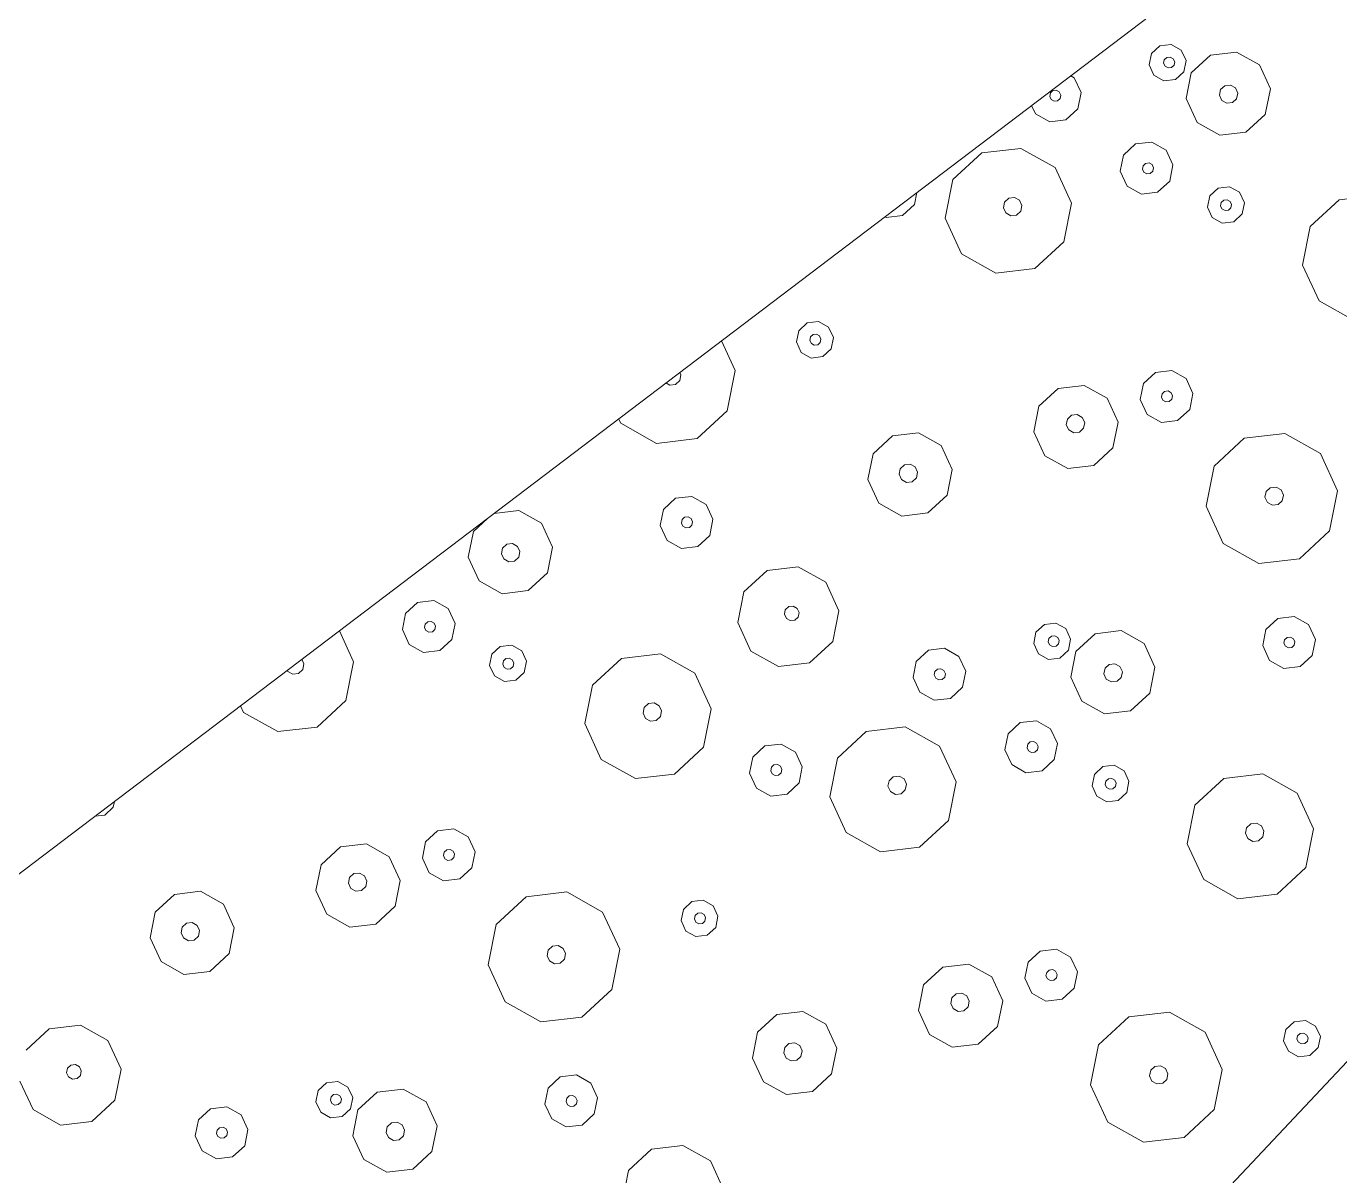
# Model space of a CAD drawing. Header units: metres. Extents: x -2858 to 512, y -1995 to 1252.
# Drawn here: x -941.054 to -937.09, y -906.13 to -902.661 of the extents above; entities that cross this region are included whole.
import ezdxf

# ---------------------------------------------------------------- set-up
doc = ezdxf.new("R2010")
doc.units = ezdxf.units.M
doc.layers.add('Calque commun', color=7, linetype='Continuous')

# ---------------------------------------------------------------- blocks, each defined once
blk = doc.blocks.new('pattern')
at = {"layer": 'Calque commun', "color": 54, "linetype": 'Continuous', "lineweight": 9}
for p, q in [((92.0472, 105.6089), (92.0609, 105.6406)), ((92.0609, 105.6406), (92.0907, 105.6582)), ((92.0907, 105.6582), (92.1252, 105.6549)), ((92.1252, 105.6549), (92.1511, 105.632)), ((92.1511, 105.632), (92.1587, 105.5983)), ((92.0547, 105.5751), (92.0472, 105.6089)), ((92.0849, 105.606), (92.0891, 105.6156)), ((92.0872, 105.5959), (92.0849, 105.606)), ((92.095, 105.589), (92.0872, 105.5959)), ((92.0891, 105.6156), (92.098, 105.6208)), ((92.1053, 105.588), (92.095, 105.589)), ((92.098, 105.6208), (92.1084, 105.6199)), ((92.1143, 105.5933), (92.1053, 105.588)), ((92.1084, 105.6199), (92.1161, 105.613)), ((92.1184, 105.6028), (92.1143, 105.5933)), ((92.1161, 105.613), (92.1184, 105.6028)), ((92.1587, 105.5983), (92.1449, 105.5665)), ((92.0806, 105.5522), (92.0547, 105.5751)), ((92.1151, 105.5489), (92.0806, 105.5522)), ((92.1449, 105.5665), (92.1151, 105.5489)), ((92.3326, 105.4863), (92.4391, 105.5491)), ((92.4391, 105.5491), (92.5621, 105.5374)), ((92.5621, 105.5374), (92.6548, 105.4556)), ((92.2835, 105.3729), (92.3326, 105.4863)), ((92.6548, 105.4556), (92.6817, 105.335)), ((92.3103, 105.2522), (92.2835, 105.3729)), ((92.4447, 105.3572), (92.4516, 105.373)), ((92.4484, 105.3403), (92.4447, 105.3572)), ((92.4516, 105.373), (92.4665, 105.3818)), ((92.4665, 105.3818), (92.4837, 105.3802)), ((92.4837, 105.3802), (92.4967, 105.3687)), ((92.5004, 105.3518), (92.4936, 105.336)), ((92.4967, 105.3687), (92.5004, 105.3518)), ((92.4614, 105.3288), (92.4484, 105.3403)), ((92.4787, 105.3272), (92.4614, 105.3288)), ((92.4936, 105.336), (92.4787, 105.3272)), ((92.6817, 105.335), (92.6325, 105.2215)), ((91.6082, 105.2076), (91.7103, 105.268)), ((91.7103, 105.268), (91.8285, 105.2567)), ((91.8285, 105.2567), (91.9174, 105.1782)), ((92.403, 105.1704), (92.3103, 105.2522)), ((91.561, 105.0988), (91.6082, 105.2076)), ((92.6325, 105.2215), (92.5261, 105.1587)), ((91.9174, 105.1782), (91.9432, 105.0624)), ((92.5261, 105.1587), (92.403, 105.1704)), ((91.5868, 104.983), (91.561, 105.0988)), ((91.7062, 105.0846), (91.7131, 105.1004)), ((91.71, 105.0677), (91.7062, 105.0846)), ((91.7131, 105.1004), (91.728, 105.1092)), ((91.728, 105.1092), (91.7453, 105.1076)), ((91.7453, 105.1076), (91.7582, 105.0962)), ((91.762, 105.0793), (91.7551, 105.0634)), ((91.7582, 105.0962), (91.762, 105.0793)), ((91.723, 105.0562), (91.71, 105.0677)), ((91.7402, 105.0546), (91.723, 105.0562)), ((91.7551, 105.0634), (91.7402, 105.0546)), ((91.9432, 105.0624), (91.896, 104.9535)), ((91.6757, 104.9044), (91.5868, 104.983)), ((92.3854, 104.9194), (92.405, 104.9647)), ((92.405, 104.9647), (92.4476, 104.9899)), ((92.4476, 104.9899), (92.4968, 104.9852)), ((92.4968, 104.9852), (92.5339, 104.9525)), ((91.896, 104.9535), (91.7938, 104.8932)), ((92.3961, 104.8711), (92.3854, 104.9194)), ((92.4476, 104.9142), (92.4517, 104.9238)), ((92.4517, 104.9238), (92.4606, 104.9291)), ((92.4606, 104.9291), (92.471, 104.9281)), ((92.471, 104.9281), (92.4788, 104.9212)), ((92.4788, 104.9212), (92.481, 104.9111)), ((92.5339, 104.9525), (92.5446, 104.9042)), ((91.7938, 104.8932), (91.6757, 104.9044)), ((92.4498, 104.9041), (92.4476, 104.9142)), ((92.4576, 104.8972), (92.4498, 104.9041)), ((92.4679, 104.8963), (92.4576, 104.8972)), ((92.4769, 104.9015), (92.4679, 104.8963)), ((92.481, 104.9111), (92.4769, 104.9015)), ((92.5446, 104.9042), (92.525, 104.8588)), ((92.6201, 104.8544), (92.6882, 104.8946)), ((92.6882, 104.8946), (92.767, 104.8871)), ((92.767, 104.8871), (92.8263, 104.8347)), ((91.1785, 104.8303), (91.2211, 104.8554)), ((91.2211, 104.8554), (91.2703, 104.8507)), ((91.2703, 104.8507), (91.3074, 104.818)), ((92.4332, 104.8384), (92.3961, 104.8711)), ((92.4824, 104.8337), (92.4332, 104.8384)), ((92.525, 104.8588), (92.4824, 104.8337)), ((92.5886, 104.7818), (92.6201, 104.8544)), ((91.1588, 104.7849), (91.1785, 104.8303)), ((91.3074, 104.818), (91.3181, 104.7698)), ((92.8263, 104.8347), (92.8435, 104.7575)), ((91.1696, 104.7367), (91.1588, 104.7849)), ((91.221, 104.7798), (91.2252, 104.7893)), ((91.2233, 104.7697), (91.221, 104.7798)), ((91.2311, 104.7628), (91.2233, 104.7697)), ((91.2252, 104.7893), (91.2341, 104.7946)), ((91.2414, 104.7618), (91.2311, 104.7628)), ((91.2341, 104.7946), (91.2444, 104.7936)), ((91.2504, 104.7671), (91.2414, 104.7618)), ((91.2444, 104.7936), (91.2522, 104.7867)), ((91.2545, 104.7766), (91.2504, 104.7671)), ((91.2522, 104.7867), (91.2545, 104.7766)), ((91.3181, 104.7698), (91.2985, 104.7244)), ((92.6058, 104.7046), (92.5886, 104.7818)), ((92.6816, 104.7644), (92.6885, 104.7803)), ((92.6854, 104.7475), (92.6816, 104.7644)), ((92.6885, 104.7803), (92.7034, 104.7891)), ((92.7034, 104.7891), (92.7206, 104.7875)), ((92.7206, 104.7875), (92.7336, 104.776)), ((92.7374, 104.7591), (92.7305, 104.7432)), ((92.7336, 104.776), (92.7374, 104.7591)), ((92.8435, 104.7575), (92.812, 104.6849)), ((91.2067, 104.7039), (91.1696, 104.7367)), ((91.2985, 104.7244), (91.2559, 104.6992)), ((92.6983, 104.7361), (92.6854, 104.7475)), ((92.7156, 104.7344), (92.6983, 104.7361)), ((92.7305, 104.7432), (92.7156, 104.7344)), ((91.2559, 104.6992), (91.2067, 104.7039)), ((91.8591, 104.665), (91.8728, 104.6967)), ((91.8728, 104.6967), (91.9026, 104.7143)), ((91.9026, 104.7143), (91.9371, 104.711)), ((91.9026, 104.6717), (91.9116, 104.677)), ((91.9116, 104.677), (91.9219, 104.676)), ((91.9371, 104.711), (91.963, 104.6881)), ((91.963, 104.6881), (91.9706, 104.6543)), ((92.6651, 104.6522), (92.6058, 104.7046)), ((92.812, 104.6849), (92.7439, 104.6447)), ((90.7995, 104.5811), (90.9059, 104.6439)), ((90.9059, 104.6439), (91.029, 104.6322)), ((91.8666, 104.6312), (91.8591, 104.665)), ((91.8985, 104.6622), (91.9026, 104.6717)), ((91.9008, 104.6521), (91.8985, 104.6622)), ((91.9085, 104.6452), (91.9008, 104.6521)), ((91.9189, 104.6442), (91.9085, 104.6452)), ((91.9278, 104.6495), (91.9189, 104.6442)), ((91.9219, 104.676), (91.9297, 104.6692)), ((91.9319, 104.659), (91.9278, 104.6495)), ((91.9297, 104.6692), (91.9319, 104.659)), ((91.9706, 104.6543), (91.9568, 104.6226)), ((92.7439, 104.6447), (92.6651, 104.6522)), ((91.029, 104.6322), (91.1216, 104.5504)), ((91.8925, 104.6083), (91.8666, 104.6312)), ((91.927, 104.605), (91.8925, 104.6083)), ((91.9568, 104.6226), (91.927, 104.605)), ((93.0607, 104.5768), (93.1288, 104.617)), ((93.1288, 104.617), (93.2075, 104.6095)), ((93.2075, 104.6095), (93.2668, 104.5572)), ((93.5685, 104.5193), (93.6063, 104.6064)), ((90.7503, 104.4677), (90.7995, 104.5811)), ((91.5641, 104.5257), (91.6322, 104.5659)), ((91.6322, 104.5659), (91.711, 104.5584)), ((91.711, 104.5584), (91.7703, 104.506)), ((93.0292, 104.5042), (93.0607, 104.5768)), ((91.1216, 104.5504), (91.1485, 104.4298)), ((91.5326, 104.4531), (91.5641, 104.5257)), ((93.2668, 104.5572), (93.284, 104.4799)), ((93.5892, 104.4267), (93.5685, 104.5193)), ((91.7703, 104.506), (91.7875, 104.4288)), ((91.9318, 104.46), (91.9744, 104.4852)), ((91.9744, 104.4852), (92.0236, 104.4805)), ((92.0236, 104.4805), (92.0607, 104.4478)), ((93.0464, 104.427), (93.0292, 104.5042)), ((93.1296, 104.4884), (93.1365, 104.5042)), ((93.1334, 104.4715), (93.1296, 104.4884)), ((93.1365, 104.5042), (93.1514, 104.513)), ((93.1514, 104.513), (93.1686, 104.5114)), ((93.1686, 104.5114), (93.1816, 104.4999)), ((93.1854, 104.4831), (93.1785, 104.4672)), ((93.1816, 104.4999), (93.1854, 104.4831)), ((93.284, 104.4799), (93.2526, 104.4074)), ((90.7772, 104.347), (90.7503, 104.4677)), ((90.9115, 104.452), (90.9184, 104.4678)), ((90.9153, 104.4351), (90.9115, 104.452)), ((90.9184, 104.4678), (90.9333, 104.4766)), ((90.9333, 104.4766), (90.9505, 104.475)), ((90.9505, 104.475), (90.9635, 104.4635)), ((90.9673, 104.4466), (90.9604, 104.4308)), ((90.9635, 104.4635), (90.9673, 104.4466)), ((91.5498, 104.3759), (91.5326, 104.4531)), ((91.6329, 104.4454), (91.6397, 104.4613)), ((91.6366, 104.4285), (91.6329, 104.4454)), ((91.6397, 104.4613), (91.6546, 104.4701)), ((91.6546, 104.4701), (91.6719, 104.4684)), ((91.6719, 104.4684), (91.6848, 104.457)), ((91.6886, 104.4401), (91.6817, 104.4242)), ((91.6848, 104.457), (91.6886, 104.4401)), ((91.9122, 104.4147), (91.9318, 104.46)), ((92.0607, 104.4478), (92.0714, 104.3995)), ((93.1464, 104.46), (93.1334, 104.4715)), ((93.1636, 104.4584), (93.1464, 104.46)), ((93.1785, 104.4672), (93.1636, 104.4584)), ((90.9282, 104.4236), (90.9153, 104.4351)), ((90.9455, 104.422), (90.9282, 104.4236)), ((90.9604, 104.4308), (90.9455, 104.422)), ((91.1485, 104.4298), (91.0993, 104.3164)), ((91.6496, 104.4171), (91.6366, 104.4285)), ((91.6668, 104.4154), (91.6496, 104.4171)), ((91.6817, 104.4242), (91.6668, 104.4154)), ((91.7875, 104.4288), (91.756, 104.3562)), ((91.9229, 104.3664), (91.9122, 104.4147)), ((91.9731, 104.4125), (91.9772, 104.422)), ((91.9753, 104.4023), (91.9731, 104.4125)), ((91.9831, 104.3955), (91.9753, 104.4023)), ((91.9772, 104.422), (91.9861, 104.4273)), ((91.9861, 104.4273), (91.9965, 104.4263)), ((92.0024, 104.3998), (91.9934, 104.3945)), ((91.9965, 104.4263), (92.0042, 104.4194)), ((92.0065, 104.4093), (92.0024, 104.3998)), ((92.0042, 104.4194), (92.0065, 104.4093)), ((92.0714, 104.3995), (92.0518, 104.3541)), ((93.1057, 104.3746), (93.0464, 104.427)), ((93.2526, 104.4074), (93.1845, 104.3671)), ((93.6603, 104.3638), (93.5892, 104.4267)), ((93.8366, 104.4031), (93.7548, 104.3548)), ((91.6091, 104.3235), (91.5498, 104.3759)), ((91.96, 104.3337), (91.9229, 104.3664)), ((91.9934, 104.3945), (91.9831, 104.3955)), ((92.2222, 104.3092), (92.3244, 104.3696)), ((92.3244, 104.3696), (92.4425, 104.3583)), ((93.1845, 104.3671), (93.1057, 104.3746)), ((93.7548, 104.3548), (93.6603, 104.3638)), ((90.8698, 104.2652), (90.7772, 104.347)), ((91.6879, 104.316), (91.6091, 104.3235)), ((91.756, 104.3562), (91.6879, 104.316)), ((92.0092, 104.329), (91.96, 104.3337)), ((92.0518, 104.3541), (92.0092, 104.329)), ((92.4425, 104.3583), (92.5315, 104.2798)), ((91.0993, 104.3164), (90.9929, 104.2535)), ((91.6704, 104.2792), (91.7002, 104.2968)), ((91.7002, 104.2968), (91.7347, 104.2935)), ((91.7347, 104.2935), (91.7606, 104.2706)), ((92.175, 104.2004), (92.2222, 104.3092)), ((90.3842, 104.273), (90.41, 104.1572)), ((90.9929, 104.2535), (90.8698, 104.2652)), ((91.6567, 104.2474), (91.6704, 104.2792)), ((91.6642, 104.2137), (91.6567, 104.2474)), ((91.6923, 104.2471), (91.6964, 104.2566)), ((91.6946, 104.2369), (91.6923, 104.2471)), ((91.6964, 104.2566), (91.7054, 104.2619)), ((91.7054, 104.2619), (91.7157, 104.2609)), ((91.7157, 104.2609), (91.7235, 104.254)), ((91.7258, 104.2439), (91.7216, 104.2344)), ((91.7235, 104.254), (91.7258, 104.2439)), ((91.7606, 104.2706), (91.7682, 104.2368)), ((92.5315, 104.2798), (92.5573, 104.1639)), ((91.6901, 104.1908), (91.6642, 104.2137)), ((91.7023, 104.2301), (91.6946, 104.2369)), ((91.7127, 104.2291), (91.7023, 104.2301)), ((91.7216, 104.2344), (91.7127, 104.2291)), ((91.7544, 104.2051), (91.7246, 104.1875)), ((91.7682, 104.2368), (91.7544, 104.2051)), ((92.3203, 104.1862), (92.3272, 104.202)), ((92.3272, 104.202), (92.3421, 104.2108)), ((92.3421, 104.2108), (92.3593, 104.2092)), ((92.3593, 104.2092), (92.3723, 104.1977)), ((91.7246, 104.1875), (91.6901, 104.1908)), ((92.2008, 104.0845), (92.175, 104.2004)), ((92.324, 104.1693), (92.3203, 104.1862)), ((92.337, 104.1578), (92.324, 104.1693)), ((92.3691, 104.165), (92.3542, 104.1562)), ((92.376, 104.1808), (92.3691, 104.165)), ((92.3723, 104.1977), (92.376, 104.1808)), ((92.5573, 104.1639), (92.5101, 104.0551)), ((93.6542, 104.1391), (93.6968, 104.1643)), ((93.6968, 104.1643), (93.746, 104.1596)), ((90.41, 104.1572), (90.3628, 104.0483)), ((91.9538, 104.1082), (91.9963, 104.1333)), ((91.9963, 104.1333), (92.0455, 104.1286)), ((92.0455, 104.1286), (92.0826, 104.0959)), ((92.3542, 104.1562), (92.337, 104.1578)), ((93.6345, 104.0938), (93.6542, 104.1391)), ((93.746, 104.1596), (93.783, 104.1268)), ((93.783, 104.1268), (93.7938, 104.0786)), ((90.8719, 104.0595), (90.9144, 104.0847)), ((90.9144, 104.0847), (90.9637, 104.08)), ((91.9341, 104.0628), (91.9538, 104.1082)), ((92.0826, 104.0959), (92.0934, 104.0476)), ((92.2897, 104.006), (92.2008, 104.0845)), ((93.6453, 104.0455), (93.6345, 104.0938)), ((93.6967, 104.0886), (93.7008, 104.0982)), ((93.699, 104.0785), (93.6967, 104.0886)), ((93.7008, 104.0982), (93.7098, 104.1034)), ((93.7098, 104.1034), (93.7201, 104.1025)), ((93.7201, 104.1025), (93.7279, 104.0956)), ((93.7302, 104.0854), (93.726, 104.0759)), ((93.7279, 104.0956), (93.7302, 104.0854)), ((90.1425, 103.9992), (90.0536, 104.0778)), ((90.3628, 104.0483), (90.2607, 103.988)), ((90.8522, 104.0142), (90.8719, 104.0595)), ((90.9637, 104.08), (91.0007, 104.0473)), ((91.0007, 104.0473), (91.0115, 103.999)), ((91.9448, 104.0146), (91.9341, 104.0628)), ((91.9963, 104.0577), (92.0004, 104.0672)), ((91.9985, 104.0476), (91.9963, 104.0577)), ((92.0063, 104.0407), (91.9985, 104.0476)), ((92.0004, 104.0672), (92.0093, 104.0725)), ((92.0093, 104.0725), (92.0197, 104.0715)), ((92.0256, 104.045), (92.0167, 104.0397)), ((92.0197, 104.0715), (92.0275, 104.0646)), ((92.0297, 104.0545), (92.0256, 104.045)), ((92.0275, 104.0646), (92.0297, 104.0545)), ((92.0934, 104.0476), (92.0737, 104.0023)), ((92.5101, 104.0551), (92.4079, 103.9948)), ((92.9897, 104.0125), (93.0034, 104.0443)), ((93.0034, 104.0443), (93.0332, 104.0619)), ((93.0332, 104.0619), (93.0677, 104.0586)), ((93.0677, 104.0586), (93.0936, 104.0357)), ((93.6823, 104.0128), (93.6453, 104.0455)), ((93.7067, 104.0716), (93.699, 104.0785)), ((93.7171, 104.0706), (93.7067, 104.0716)), ((93.726, 104.0759), (93.7171, 104.0706)), ((93.7938, 104.0786), (93.7741, 104.0332)), ((90.8629, 103.9659), (90.8522, 104.0142)), ((90.9144, 104.0091), (90.9185, 104.0186)), ((90.9166, 103.9989), (90.9144, 104.0091)), ((90.9185, 104.0186), (90.9275, 104.0239)), ((90.9275, 104.0239), (90.9378, 104.0229)), ((90.9378, 104.0229), (90.9456, 104.016)), ((90.9478, 104.0059), (90.9437, 103.9963)), ((90.9456, 104.016), (90.9478, 104.0059)), ((91.9819, 103.9818), (91.9448, 104.0146)), ((92.0167, 104.0397), (92.0063, 104.0407)), ((92.4079, 103.9948), (92.2897, 104.006)), ((92.9972, 103.9787), (92.9897, 104.0125)), ((93.0274, 104.0097), (93.0316, 104.0192)), ((93.0297, 103.9995), (93.0274, 104.0097)), ((93.0316, 104.0192), (93.0405, 104.0245)), ((93.0405, 104.0245), (93.0508, 104.0235)), ((93.0508, 104.0235), (93.0586, 104.0166)), ((93.0609, 104.0065), (93.0568, 103.997)), ((93.0586, 104.0166), (93.0609, 104.0065)), ((93.0936, 104.0357), (93.1012, 104.0019)), ((93.7316, 104.0081), (93.6823, 104.0128)), ((93.7741, 104.0332), (93.7316, 104.0081)), ((90.2607, 103.988), (90.1425, 103.9992)), ((90.9, 103.9332), (90.8629, 103.9659)), ((90.9244, 103.992), (90.9166, 103.9989)), ((90.9348, 103.9911), (90.9244, 103.992)), ((90.9437, 103.9963), (90.9348, 103.9911)), ((91.0115, 103.999), (90.9918, 103.9536)), ((91.0869, 103.9492), (91.155, 103.9894)), ((91.155, 103.9894), (91.2338, 103.9819)), ((91.2338, 103.9819), (91.2931, 103.9295)), ((92.0311, 103.9771), (91.9819, 103.9818)), ((92.0737, 104.0023), (92.0311, 103.9771)), ((93.0231, 103.9558), (92.9972, 103.9787)), ((93.0375, 103.9927), (93.0297, 103.9995)), ((93.0478, 103.9917), (93.0375, 103.9927)), ((93.0568, 103.997), (93.0478, 103.9917)), ((93.0874, 103.9702), (93.0576, 103.9526)), ((93.1012, 104.0019), (93.0874, 103.9702)), ((90.9492, 103.9285), (90.9, 103.9332)), ((90.9918, 103.9536), (90.9492, 103.9285)), ((91.0555, 103.8766), (91.0869, 103.9492)), ((91.2931, 103.9295), (91.3103, 103.8523)), ((92.4784, 103.8879), (92.4981, 103.9332)), ((92.4981, 103.9332), (92.5406, 103.9584)), ((92.5406, 103.9584), (92.5899, 103.9537)), ((92.5899, 103.9537), (92.6269, 103.9209)), ((93.0576, 103.9526), (93.0231, 103.9558)), ((93.2751, 103.8899), (93.3816, 103.9528)), ((93.3816, 103.9528), (93.5046, 103.9411)), ((93.5046, 103.9411), (93.5973, 103.8592)), ((92.4891, 103.8396), (92.4784, 103.8879)), ((92.5406, 103.8827), (92.5447, 103.8923)), ((92.5447, 103.8923), (92.5537, 103.8975)), ((92.5537, 103.8975), (92.564, 103.8966)), ((92.564, 103.8966), (92.5718, 103.8897)), ((92.5718, 103.8897), (92.574, 103.8795)), ((92.6269, 103.9209), (92.6377, 103.8727)), ((93.226, 103.7765), (93.2751, 103.8899)), ((91.0726, 103.7994), (91.0555, 103.8766)), ((91.1484, 103.8592), (91.1553, 103.8751)), ((91.1522, 103.8423), (91.1484, 103.8592)), ((91.1553, 103.8751), (91.1702, 103.8839)), ((91.1702, 103.8839), (91.1875, 103.8823)), ((91.1875, 103.8823), (91.2004, 103.8708)), ((91.2042, 103.8539), (91.1973, 103.838)), ((91.2004, 103.8708), (91.2042, 103.8539)), ((91.3103, 103.8523), (91.2788, 103.7797)), ((92.5428, 103.8726), (92.5406, 103.8827)), ((92.5506, 103.8657), (92.5428, 103.8726)), ((92.561, 103.8647), (92.5506, 103.8657)), ((92.5699, 103.87), (92.561, 103.8647)), ((92.574, 103.8795), (92.5699, 103.87)), ((92.6377, 103.8727), (92.618, 103.8273)), ((93.5973, 103.8592), (93.6242, 103.7386)), ((94.0398, 103.8345), (94.1079, 103.8747)), ((94.1079, 103.8747), (94.1866, 103.8672)), ((94.1866, 103.8672), (94.2459, 103.8149)), ((90.3397, 103.7915), (90.3695, 103.8091)), ((90.3695, 103.8091), (90.4039, 103.8058)), ((90.4039, 103.8058), (90.4299, 103.7829)), ((91.1652, 103.8309), (91.1522, 103.8423)), ((91.1824, 103.8292), (91.1652, 103.8309)), ((91.1973, 103.838), (91.1824, 103.8292)), ((92.5262, 103.8069), (92.4891, 103.8396)), ((92.5754, 103.8022), (92.5262, 103.8069)), ((92.618, 103.8273), (92.5754, 103.8022)), ((94.0083, 103.7619), (94.0398, 103.8345)), ((94.2459, 103.8149), (94.2631, 103.7376)), ((90.3259, 103.7598), (90.3397, 103.7915)), ((90.3653, 103.757), (90.3695, 103.7665)), ((90.3695, 103.7665), (90.3784, 103.7718)), ((90.3784, 103.7718), (90.3887, 103.7708)), ((90.3887, 103.7708), (90.3965, 103.764)), ((90.4299, 103.7829), (90.4374, 103.7491)), ((91.132, 103.747), (91.0726, 103.7994)), ((91.2788, 103.7797), (91.2107, 103.7395)), ((93.2528, 103.6559), (93.226, 103.7765)), ((93.3872, 103.7608), (93.3941, 103.7767)), ((93.3941, 103.7767), (93.409, 103.7855)), ((93.409, 103.7855), (93.4262, 103.7838)), ((93.4262, 103.7838), (93.4392, 103.7724)), ((93.4392, 103.7724), (93.4429, 103.7555)), ((94.1085, 103.7542), (94.1154, 103.7701)), ((94.1154, 103.7701), (94.1303, 103.7789)), ((94.1303, 103.7789), (94.1475, 103.7773)), ((94.1475, 103.7773), (94.1605, 103.7658)), ((94.1605, 103.7658), (94.1643, 103.7489)), ((90.3334, 103.726), (90.3259, 103.7598)), ((90.3594, 103.7031), (90.3334, 103.726)), ((90.3676, 103.7469), (90.3653, 103.757)), ((90.3754, 103.74), (90.3676, 103.7469)), ((90.3857, 103.739), (90.3754, 103.74)), ((90.3946, 103.7443), (90.3857, 103.739)), ((90.3988, 103.7538), (90.3946, 103.7443)), ((90.3965, 103.764), (90.3988, 103.7538)), ((90.4374, 103.7491), (90.4236, 103.7174)), ((91.2107, 103.7395), (91.132, 103.747)), ((92.0731, 103.7012), (92.1549, 103.7495)), ((92.1549, 103.7495), (92.2494, 103.7405)), ((92.2494, 103.7405), (92.3205, 103.6777)), ((93.391, 103.7439), (93.3872, 103.7608)), ((93.4039, 103.7325), (93.391, 103.7439)), ((93.4212, 103.7308), (93.4039, 103.7325)), ((93.4361, 103.7396), (93.4212, 103.7308)), ((93.4429, 103.7555), (93.4361, 103.7396)), ((93.6242, 103.7386), (93.575, 103.6252)), ((94.0255, 103.6847), (94.0083, 103.7619)), ((94.1123, 103.7374), (94.1085, 103.7542)), ((94.1253, 103.7259), (94.1123, 103.7374)), ((94.1425, 103.7243), (94.1253, 103.7259)), ((94.1574, 103.733), (94.1425, 103.7243)), ((94.1643, 103.7489), (94.1574, 103.733)), ((94.2631, 103.7376), (94.2317, 103.6651)), ((90.3938, 103.6998), (90.3594, 103.7031)), ((90.4236, 103.7174), (90.3938, 103.6998)), ((91.5275, 103.6716), (91.5956, 103.7118)), ((91.5956, 103.7118), (91.6744, 103.7043)), ((91.6744, 103.7043), (91.7337, 103.652)), ((92.0354, 103.6141), (92.0731, 103.7012)), ((90.0309, 103.6205), (90.099, 103.6607)), ((90.099, 103.6607), (90.1778, 103.6532)), ((90.1778, 103.6532), (90.2371, 103.6008)), ((91.496, 103.599), (91.5275, 103.6716)), ((91.7337, 103.652), (91.7509, 103.5747)), ((92.3205, 103.6777), (92.3412, 103.585)), ((92.5507, 103.6113), (92.6528, 103.6716)), ((92.6528, 103.6716), (92.771, 103.6604)), ((92.771, 103.6604), (92.8599, 103.5818)), ((93.3455, 103.5741), (93.2528, 103.6559)), ((94.0848, 103.6323), (94.0255, 103.6847)), ((94.2317, 103.6651), (94.1636, 103.6248)), ((89.9995, 103.5479), (90.0309, 103.6205)), ((91.6033, 103.5991), (91.6182, 103.6078)), ((91.6182, 103.6078), (91.6355, 103.6062)), ((92.056, 103.5215), (92.0354, 103.6141)), ((92.1516, 103.6028), (92.1571, 103.6155)), ((92.1571, 103.6155), (92.169, 103.6225)), ((92.169, 103.6225), (92.1828, 103.6212)), ((92.1828, 103.6212), (92.1932, 103.612)), ((92.1932, 103.612), (92.1962, 103.5985)), ((92.5035, 103.5024), (92.5507, 103.6113)), ((93.575, 103.6252), (93.4686, 103.5623)), ((94.1636, 103.6248), (94.0848, 103.6323)), ((90.2371, 103.6008), (90.2543, 103.5236)), ((90.3986, 103.5548), (90.4412, 103.58)), ((90.4412, 103.58), (90.4904, 103.5753)), ((90.4904, 103.5753), (90.5275, 103.5426)), ((91.5132, 103.5218), (91.496, 103.599)), ((91.5965, 103.5832), (91.6033, 103.5991)), ((91.6002, 103.5663), (91.5965, 103.5832)), ((91.6355, 103.6062), (91.6484, 103.5948)), ((91.6522, 103.5779), (91.6453, 103.562)), ((91.6484, 103.5948), (91.6522, 103.5779)), ((91.7509, 103.5747), (91.7194, 103.5022)), ((92.1546, 103.5892), (92.1516, 103.6028)), ((92.165, 103.5801), (92.1546, 103.5892)), ((92.1788, 103.5788), (92.165, 103.5801)), ((92.1907, 103.5858), (92.1788, 103.5788)), ((92.1962, 103.5985), (92.1907, 103.5858)), ((92.3412, 103.585), (92.3034, 103.4979)), ((92.8599, 103.5818), (92.8857, 103.466)), ((93.4686, 103.5623), (93.3455, 103.5741)), ((94.1323, 103.5563), (94.1461, 103.588)), ((94.1461, 103.588), (94.1759, 103.6056)), ((94.1721, 103.5654), (94.1811, 103.5707)), ((94.1759, 103.6056), (94.2104, 103.6023)), ((94.1811, 103.5707), (94.1914, 103.5697)), ((94.1914, 103.5697), (94.1992, 103.5629)), ((94.2104, 103.6023), (94.2363, 103.5794)), ((94.2363, 103.5794), (94.2438, 103.5457)), ((90.0167, 103.4707), (89.9995, 103.5479)), ((90.0997, 103.5402), (90.1066, 103.5561)), ((90.1034, 103.5233), (90.0997, 103.5402)), ((90.1066, 103.5561), (90.1215, 103.5649)), ((90.1215, 103.5649), (90.1387, 103.5632)), ((90.1387, 103.5632), (90.1517, 103.5518)), ((90.1554, 103.5349), (90.1485, 103.519)), ((90.1517, 103.5518), (90.1554, 103.5349)), ((90.379, 103.5095), (90.3986, 103.5548)), ((90.5275, 103.5426), (90.5383, 103.4943)), ((91.6132, 103.5548), (91.6002, 103.5663)), ((91.6304, 103.5532), (91.6132, 103.5548)), ((91.6453, 103.562), (91.6304, 103.5532)), ((94.1399, 103.5225), (94.1323, 103.5563)), ((94.168, 103.5559), (94.1721, 103.5654)), ((94.1702, 103.5458), (94.168, 103.5559)), ((94.178, 103.5389), (94.1702, 103.5458)), ((94.1884, 103.5379), (94.178, 103.5389)), ((94.1973, 103.5432), (94.1884, 103.5379)), ((94.2014, 103.5527), (94.1973, 103.5432)), ((94.1992, 103.5629), (94.2014, 103.5527)), ((94.2438, 103.5457), (94.2301, 103.5139)), ((90.1164, 103.5119), (90.1034, 103.5233)), ((90.1336, 103.5102), (90.1164, 103.5119)), ((90.1485, 103.519), (90.1336, 103.5102)), ((90.2543, 103.5236), (90.2228, 103.451)), ((90.3897, 103.4612), (90.379, 103.5095)), ((90.4399, 103.5073), (90.444, 103.5168)), ((90.4421, 103.4971), (90.4399, 103.5073)), ((90.4499, 103.4903), (90.4421, 103.4971)), ((90.444, 103.5168), (90.4529, 103.5221)), ((90.4603, 103.4893), (90.4499, 103.4903)), ((90.4529, 103.5221), (90.4633, 103.5211)), ((90.4692, 103.4946), (90.4603, 103.4893)), ((90.4633, 103.5211), (90.4711, 103.5142)), ((90.4733, 103.5041), (90.4692, 103.4946)), ((90.4711, 103.5142), (90.4733, 103.5041)), ((90.5383, 103.4943), (90.5186, 103.4489)), ((91.5725, 103.4695), (91.5132, 103.5218)), ((91.7194, 103.5022), (91.6513, 103.4619)), ((92.1272, 103.4586), (92.056, 103.5215)), ((92.3034, 103.4979), (92.2217, 103.4496)), ((92.5293, 103.3866), (92.5035, 103.5024)), ((92.6487, 103.4882), (92.6556, 103.5041)), ((92.6525, 103.4713), (92.6487, 103.4882)), ((92.6556, 103.5041), (92.6705, 103.5129)), ((92.6705, 103.5129), (92.6878, 103.5112)), ((92.6878, 103.5112), (92.7007, 103.4998)), ((92.7007, 103.4998), (92.7045, 103.4829)), ((94.1658, 103.4996), (94.1399, 103.5225)), ((94.2003, 103.4963), (94.1658, 103.4996)), ((94.2301, 103.5139), (94.2003, 103.4963)), ((90.076, 103.4183), (90.0167, 103.4707)), ((90.2228, 103.451), (90.1547, 103.4108)), ((90.4268, 103.4285), (90.3897, 103.4612)), ((90.5186, 103.4489), (90.476, 103.4238)), ((90.689, 103.404), (90.7912, 103.4644)), ((90.7912, 103.4644), (90.9093, 103.4531)), ((90.9093, 103.4531), (90.9983, 103.3746)), ((91.6513, 103.4619), (91.5725, 103.4695)), ((92.2217, 103.4496), (92.1272, 103.4586)), ((92.6655, 103.4599), (92.6525, 103.4713)), ((92.6827, 103.4582), (92.6655, 103.4599)), ((92.6976, 103.467), (92.6827, 103.4582)), ((92.7045, 103.4829), (92.6976, 103.467)), ((92.8857, 103.466), (92.8385, 103.3571)), ((90.1547, 103.4108), (90.076, 103.4183)), ((90.476, 103.4238), (90.4268, 103.4285)), ((94.4098, 103.3717), (94.4294, 103.417)), ((94.4294, 103.417), (94.472, 103.4422)), ((94.472, 103.4422), (94.5212, 103.4375)), ((94.5212, 103.4375), (94.5583, 103.4047)), ((90.1235, 103.3422), (90.1373, 103.374)), ((90.1373, 103.374), (90.1671, 103.3916)), ((90.1671, 103.3916), (90.2015, 103.3883)), ((90.2015, 103.3883), (90.2275, 103.3654)), ((90.6418, 103.2952), (90.689, 103.404)), ((90.9983, 103.3746), (91.0241, 103.2588)), ((92.6182, 103.3081), (92.5293, 103.3866)), ((93.3475, 103.3684), (93.3901, 103.3935)), ((93.3901, 103.3935), (93.4393, 103.3888)), ((93.4393, 103.3888), (93.4764, 103.3561)), ((94.4205, 103.3234), (94.4098, 103.3717)), ((94.4719, 103.3665), (94.4761, 103.3761)), ((94.4761, 103.3761), (94.485, 103.3813)), ((94.485, 103.3813), (94.4954, 103.3804)), ((94.4954, 103.3804), (94.5031, 103.3735)), ((94.5031, 103.3735), (94.5054, 103.3633)), ((94.5583, 103.4047), (94.569, 103.3565)), ((90.131, 103.3085), (90.1235, 103.3422)), ((90.1591, 103.3419), (90.1633, 103.3514)), ((90.1614, 103.3317), (90.1591, 103.3419)), ((90.1692, 103.3249), (90.1614, 103.3317)), ((90.1633, 103.3514), (90.1722, 103.3567)), ((90.1722, 103.3567), (90.1825, 103.3557)), ((90.1884, 103.3292), (90.1795, 103.3239)), ((90.1825, 103.3557), (90.1903, 103.3488)), ((90.1926, 103.3387), (90.1884, 103.3292)), ((90.1903, 103.3488), (90.1926, 103.3387)), ((90.235, 103.3316), (90.2212, 103.2999)), ((90.2275, 103.3654), (90.235, 103.3316)), ((92.8385, 103.3571), (92.7363, 103.2968)), ((93.3279, 103.323), (93.3475, 103.3684)), ((93.3942, 103.3274), (93.4031, 103.3327)), ((93.4031, 103.3327), (93.4135, 103.3317)), ((93.4135, 103.3317), (93.4213, 103.3248)), ((93.4764, 103.3561), (93.4871, 103.3078)), ((94.4742, 103.3564), (94.4719, 103.3665)), ((94.482, 103.3495), (94.4742, 103.3564)), ((94.4923, 103.3485), (94.482, 103.3495)), ((94.5013, 103.3538), (94.4923, 103.3485)), ((94.5054, 103.3633), (94.5013, 103.3538)), ((94.569, 103.3565), (94.5494, 103.3111)), ((90.157, 103.2856), (90.131, 103.3085)), ((90.1795, 103.3239), (90.1692, 103.3249)), ((90.2212, 103.2999), (90.1914, 103.2823)), ((90.6676, 103.1794), (90.6418, 103.2952)), ((90.7871, 103.281), (90.794, 103.2968)), ((90.794, 103.2968), (90.8089, 103.3056)), ((90.8089, 103.3056), (90.8261, 103.304)), ((90.8261, 103.304), (90.8391, 103.2925)), ((90.8391, 103.2925), (90.8429, 103.2757)), ((92.7363, 103.2968), (92.6182, 103.3081)), ((93.3386, 103.2747), (93.3279, 103.323)), ((93.3901, 103.3179), (93.3942, 103.3274)), ((93.3923, 103.3078), (93.3901, 103.3179)), ((93.4001, 103.3009), (93.3923, 103.3078)), ((93.4104, 103.2999), (93.4001, 103.3009)), ((93.4194, 103.3052), (93.4104, 103.2999)), ((93.4235, 103.3147), (93.4194, 103.3052)), ((93.4213, 103.3248), (93.4235, 103.3147)), ((93.4871, 103.3078), (93.4675, 103.2625)), ((93.5626, 103.258), (93.6307, 103.2982)), ((93.6307, 103.2982), (93.7095, 103.2907)), ((93.7095, 103.2907), (93.7688, 103.2384)), ((94.4576, 103.2907), (94.4205, 103.3234)), ((94.5068, 103.286), (94.4576, 103.2907)), ((94.5494, 103.3111), (94.5068, 103.286)), ((90.1914, 103.2823), (90.157, 103.2856)), ((90.7909, 103.2641), (90.7871, 103.281)), ((90.8038, 103.2526), (90.7909, 103.2641)), ((90.8211, 103.251), (90.8038, 103.2526)), ((90.836, 103.2598), (90.8211, 103.251)), ((90.8429, 103.2757), (90.836, 103.2598)), ((91.0241, 103.2588), (90.9769, 103.1499)), ((92.121, 103.2339), (92.1636, 103.2591)), ((92.1636, 103.2591), (92.2128, 103.2544)), ((92.2128, 103.2544), (92.2499, 103.2216)), ((93.3757, 103.242), (93.3386, 103.2747)), ((93.4675, 103.2625), (93.4249, 103.2373)), ((93.5311, 103.1854), (93.5626, 103.258)), ((90.4206, 103.203), (90.4632, 103.2281)), ((90.4632, 103.2281), (90.5124, 103.2234)), ((90.5124, 103.2234), (90.5494, 103.1907)), ((92.1013, 103.1886), (92.121, 103.2339)), ((92.2499, 103.2216), (92.2606, 103.1734)), ((93.4249, 103.2373), (93.3757, 103.242)), ((93.7688, 103.2384), (93.786, 103.1612)), ((90.4009, 103.1576), (90.4206, 103.203)), ((90.5494, 103.1907), (90.5602, 103.1425)), ((90.7566, 103.1008), (90.6676, 103.1794)), ((92.1121, 103.1403), (92.1013, 103.1886)), ((92.1635, 103.1834), (92.1677, 103.193)), ((92.1658, 103.1733), (92.1635, 103.1834)), ((92.1736, 103.1664), (92.1658, 103.1733)), ((92.1677, 103.193), (92.1766, 103.1982)), ((92.1766, 103.1982), (92.1869, 103.1973)), ((92.1928, 103.1707), (92.1839, 103.1655)), ((92.1869, 103.1973), (92.1947, 103.1904)), ((92.197, 103.1803), (92.1928, 103.1707)), ((92.1947, 103.1904), (92.197, 103.1803)), ((92.2606, 103.1734), (92.241, 103.128)), ((93.5483, 103.1082), (93.5311, 103.1854)), ((93.6241, 103.1681), (93.631, 103.1839)), ((93.631, 103.1839), (93.6459, 103.1927)), ((93.6459, 103.1927), (93.6631, 103.1911)), ((93.6631, 103.1911), (93.6761, 103.1796)), ((93.6761, 103.1796), (93.6799, 103.1628)), ((90.4036, 103.1456), (90.4009, 103.1576)), ((90.4631, 103.1525), (90.4672, 103.162)), ((90.4654, 103.1424), (90.4631, 103.1525)), ((90.4731, 103.1355), (90.4654, 103.1424)), ((90.4672, 103.162), (90.4762, 103.1673)), ((90.4835, 103.1345), (90.4731, 103.1355)), ((90.4762, 103.1673), (90.4865, 103.1663)), ((90.4924, 103.1398), (90.4835, 103.1345)), ((90.4865, 103.1663), (90.4943, 103.1595)), ((90.4966, 103.1493), (90.4924, 103.1398)), ((90.4943, 103.1595), (90.4966, 103.1493)), ((90.5602, 103.1425), (90.5493, 103.1174)), ((90.9769, 103.1499), (90.8747, 103.0896)), ((91.4565, 103.1073), (91.4703, 103.1391)), ((91.4703, 103.1391), (91.5001, 103.1567)), ((91.5001, 103.1567), (91.5345, 103.1534)), ((91.5345, 103.1534), (91.5605, 103.1305)), ((92.1492, 103.1076), (92.1121, 103.1403)), ((92.1839, 103.1655), (92.1736, 103.1664)), ((93.6279, 103.1512), (93.6241, 103.1681)), ((93.6408, 103.1397), (93.6279, 103.1512)), ((93.6581, 103.1381), (93.6408, 103.1397)), ((93.673, 103.1469), (93.6581, 103.1381)), ((93.6799, 103.1628), (93.673, 103.1469)), ((93.786, 103.1612), (93.7545, 103.0886)), ((90.8747, 103.0896), (90.7566, 103.1008)), ((91.464, 103.0735), (91.4565, 103.1073)), ((91.4943, 103.1045), (91.4984, 103.114)), ((91.4965, 103.0943), (91.4943, 103.1045)), ((91.5043, 103.0875), (91.4965, 103.0943)), ((91.4984, 103.114), (91.5073, 103.1193)), ((91.5073, 103.1193), (91.5177, 103.1183)), ((91.5236, 103.0918), (91.5146, 103.0865)), ((91.5177, 103.1183), (91.5255, 103.1114)), ((91.5277, 103.1013), (91.5236, 103.0918)), ((91.5255, 103.1114), (91.5277, 103.1013)), ((91.568, 103.0967), (91.5542, 103.065)), ((91.5605, 103.1305), (91.568, 103.0967)), ((92.1984, 103.1029), (92.1492, 103.1076)), ((92.241, 103.128), (92.1984, 103.1029)), ((92.8016, 103.0686), (92.8153, 103.1004)), ((92.8153, 103.1004), (92.8451, 103.118)), ((92.8451, 103.118), (92.8796, 103.1147)), ((92.8796, 103.1147), (92.9055, 103.0918)), ((92.9055, 103.0918), (92.913, 103.058)), ((93.6076, 103.0559), (93.5483, 103.1082)), ((90.9761, 103.0347), (91.0075, 103.0532)), ((91.0075, 103.0532), (91.0567, 103.0485)), ((91.49, 103.0506), (91.464, 103.0735)), ((91.5146, 103.0865), (91.5043, 103.0875)), ((91.5542, 103.065), (91.5244, 103.0474)), ((92.8091, 103.0348), (92.8016, 103.0686)), ((92.841, 103.0658), (92.8451, 103.0754)), ((92.8433, 103.0557), (92.841, 103.0658)), ((92.851, 103.0488), (92.8433, 103.0557)), ((92.8451, 103.0754), (92.8541, 103.0807)), ((92.8541, 103.0807), (92.8644, 103.0797)), ((92.8703, 103.0531), (92.8614, 103.0479)), ((92.8644, 103.0797), (92.8722, 103.0728)), ((92.8745, 103.0627), (92.8703, 103.0531)), ((92.8722, 103.0728), (92.8745, 103.0627)), ((92.913, 103.058), (92.8993, 103.0262)), ((93.6864, 103.0484), (93.6076, 103.0559)), ((93.7545, 103.0886), (93.6864, 103.0484)), ((94.5488, 103.0101), (94.6305, 103.0583)), ((94.6305, 103.0583), (94.725, 103.0493)), ((91.0567, 103.0485), (91.0937, 103.0157)), ((91.0937, 103.0157), (91.0947, 103.0117)), ((91.5244, 103.0474), (91.49, 103.0506)), ((91.742, 102.9847), (91.8484, 103.0476)), ((91.8484, 103.0476), (91.9715, 103.0359)), ((91.9715, 103.0359), (92.0641, 102.954)), ((92.835, 103.0119), (92.8091, 103.0348)), ((92.8614, 103.0479), (92.851, 103.0488)), ((92.8993, 103.0262), (92.8695, 103.0086)), ((94.0032, 102.9804), (94.0713, 103.0207)), ((94.0713, 103.0207), (94.15, 103.0132)), ((94.15, 103.0132), (94.2093, 102.9608)), ((94.725, 103.0493), (94.7962, 102.9865)), ((91.7026, 102.8938), (91.742, 102.9847)), ((92.8695, 103.0086), (92.835, 103.0119)), ((93.9717, 102.9079), (94.0032, 102.9804)), ((94.511, 102.923), (94.5488, 103.0101)), ((94.7962, 102.9865), (94.8168, 102.8938)), ((92.0641, 102.954), (92.091, 102.8334)), ((92.5066, 102.9293), (92.5747, 102.9695)), ((92.5747, 102.9695), (92.6535, 102.962)), ((92.6535, 102.962), (92.7128, 102.9097)), ((94.2093, 102.9608), (94.2265, 102.8836)), ((92.4751, 102.8567), (92.5066, 102.9293)), ((92.7128, 102.9097), (92.73, 102.8325)), ((93.9889, 102.8306), (93.9717, 102.9079)), ((94.0721, 102.892), (94.079, 102.9079)), ((94.079, 102.9079), (94.0939, 102.9167)), ((94.0939, 102.9167), (94.1111, 102.915)), ((94.1111, 102.915), (94.1241, 102.9036)), ((94.1241, 102.9036), (94.1279, 102.8867)), ((94.5317, 102.8303), (94.511, 102.923)), ((94.6273, 102.9116), (94.6328, 102.9243)), ((94.6303, 102.8981), (94.6273, 102.9116)), ((94.6406, 102.8889), (94.6303, 102.8981)), ((94.6328, 102.9243), (94.6447, 102.9313)), ((94.6447, 102.9313), (94.6585, 102.93)), ((94.6664, 102.8947), (94.6544, 102.8876)), ((94.6585, 102.93), (94.6689, 102.9209)), ((94.6719, 102.9073), (94.6664, 102.8947)), ((94.6689, 102.9209), (94.6719, 102.9073)), ((94.8168, 102.8938), (94.7791, 102.8067)), ((91.8576, 102.8638), (91.8609, 102.8715)), ((91.8609, 102.8715), (91.8758, 102.8803)), ((91.8758, 102.8803), (91.893, 102.8786)), ((91.893, 102.8786), (91.906, 102.8672)), ((91.906, 102.8672), (91.909, 102.8538)), ((92.4923, 102.7795), (92.4751, 102.8567)), ((92.5754, 102.849), (92.5822, 102.8649)), ((92.5822, 102.8649), (92.5971, 102.8737)), ((92.5971, 102.8737), (92.6144, 102.8721)), ((92.6144, 102.8721), (92.6273, 102.8606)), ((92.6273, 102.8606), (92.6311, 102.8437)), ((92.8547, 102.8183), (92.8743, 102.8637)), ((92.8743, 102.8637), (92.9169, 102.8888)), ((92.9169, 102.8888), (92.9661, 102.8841)), ((92.9661, 102.8841), (93.0032, 102.8514)), ((94.0759, 102.8751), (94.0721, 102.892)), ((94.0889, 102.8637), (94.0759, 102.8751)), ((94.1061, 102.862), (94.0889, 102.8637)), ((94.121, 102.8708), (94.1061, 102.862)), ((94.1279, 102.8867), (94.121, 102.8708)), ((94.2265, 102.8836), (94.1951, 102.811)), ((94.6544, 102.8876), (94.6406, 102.8889)), ((92.091, 102.8334), (92.0851, 102.8197)), ((92.5791, 102.8322), (92.5754, 102.849)), ((92.5921, 102.8207), (92.5791, 102.8322)), ((92.6093, 102.8191), (92.5921, 102.8207)), ((92.6242, 102.8279), (92.6093, 102.8191)), ((92.6311, 102.8437), (92.6242, 102.8279)), ((92.73, 102.8325), (92.6985, 102.7599)), ((92.8654, 102.7701), (92.8547, 102.8183)), ((92.9156, 102.8161), (92.9197, 102.8256)), ((92.9178, 102.806), (92.9156, 102.8161)), ((92.9197, 102.8256), (92.9286, 102.8309)), ((92.9286, 102.8309), (92.939, 102.8299)), ((92.939, 102.8299), (92.9467, 102.8231)), ((92.9467, 102.8231), (92.949, 102.8129)), ((93.0032, 102.8514), (93.0139, 102.8031)), ((94.0482, 102.7783), (93.9889, 102.8306)), ((94.6028, 102.7675), (94.5317, 102.8303)), ((92.5486, 102.7298), (92.4923, 102.7795)), ((92.9256, 102.7991), (92.9178, 102.806)), ((92.9359, 102.7981), (92.9256, 102.7991)), ((92.9449, 102.8034), (92.9359, 102.7981)), ((92.949, 102.8129), (92.9449, 102.8034)), ((93.0139, 102.8031), (92.9943, 102.7578)), ((94.127, 102.7708), (94.0482, 102.7783)), ((94.1951, 102.811), (94.127, 102.7708)), ((92.6985, 102.7599), (92.6304, 102.7197)), ((92.9025, 102.7373), (92.8654, 102.7701)), ((92.9517, 102.7326), (92.9025, 102.7373)), ((92.9943, 102.7578), (92.9517, 102.7326)), ((93.1647, 102.7129), (93.2669, 102.7732)), ((93.2669, 102.7732), (93.385, 102.762)), ((93.385, 102.762), (93.474, 102.6834)), ((94.6973, 102.7585), (94.6028, 102.7675)), ((92.6304, 102.7197), (92.5729, 102.7251)), ((93.1237, 102.6184), (93.1647, 102.7129)), ((93.474, 102.6834), (93.4998, 102.5676)), ((93.2634, 102.5913), (93.2697, 102.6057)), ((93.2697, 102.6057), (93.2846, 102.6145)), ((93.2846, 102.6145), (93.3018, 102.6128)), ((93.3018, 102.6128), (93.3148, 102.6014)), ((93.3148, 102.6014), (93.3185, 102.5845)), ((93.3185, 102.5845), (93.317, 102.5809)), ((93.4998, 102.5676), (93.4909, 102.5472)), ((93.96, 102.4562), (93.9757, 102.4655)), ((93.9757, 102.4655), (94.0102, 102.4622)), ((94.0102, 102.4622), (94.033, 102.4421))]:
    blk.add_line(p, q, dxfattribs=at)
at = {"layer": 'Calque commun', "color": 7, "linetype": 'Continuous', "lineweight": 9}
mesh = blk.add_polyface(dxfattribs=at)
corners = [(70.8497, 113.5412), (53.8349, 19.1692), (74.7282, 106.3237), (76.0435, 113.5984), (74.769, 106.1763), (58.8077, 18.2701), (114.1703, 105.207), (114.1703, 98.5387)]
mesh.append_faces([[corners[k] for k in face] for face in [(3, 4, 6)]], dxfattribs={"vtx0": -1, "vtx1": -1, "color": 7})
mesh.append_faces([[corners[k] for k in face] for face in [(3, 2, 4)]], dxfattribs={"vtx0": -1, "vtx2": -1, "color": 7})
mesh.append_faces([[corners[k] for k in face] for face in [(5, 2, 1)]], dxfattribs={"vtx1": -1, "color": 7})
mesh.append_faces([[corners[k] for k in face] for face in [(0, 1, 2), (3, 0, 2)]], dxfattribs={"vtx1": -1, "vtx2": -1, "color": 7})
mesh.append_faces([[corners[k] for k in face] for face in [(4, 7, 6)]], dxfattribs={"vtx2": -1, "color": 7})

msp = doc.modelspace()

# ---------------------------------------------------------------- block references
at = {"layer": 'Calque commun', "color": 0, "linetype": 'ByBlock', "lineweight": -2, "rotation": 228.1617603435354}
msp.add_blockref('pattern', (-954.4467, -766.6559), dxfattribs=at)

doc.saveas('drawing.dxf')
